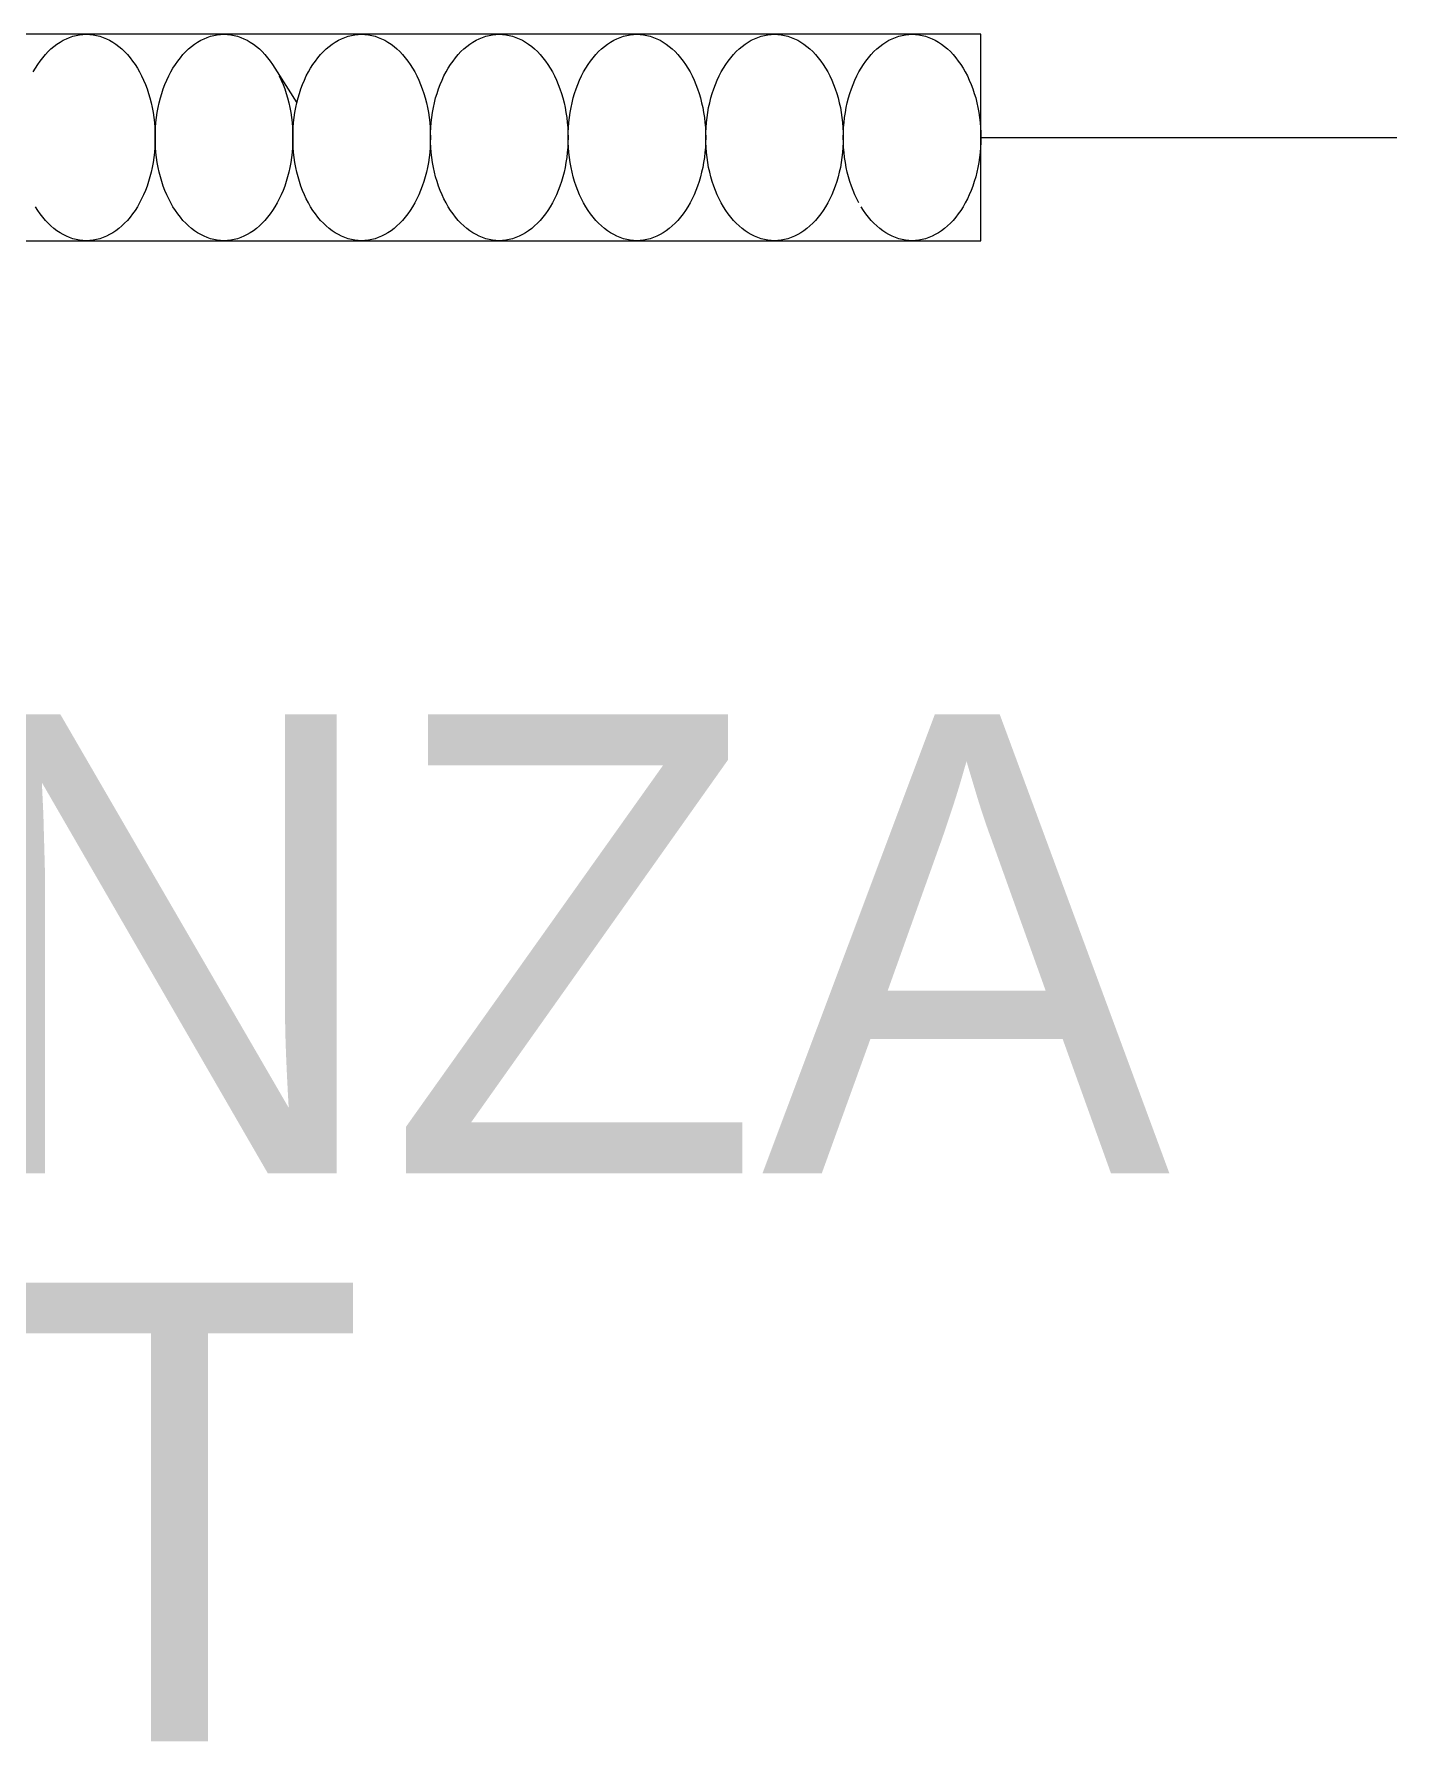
# Model space of a CAD drawing. Extents: x -1.79 to 0, y -1.3 to 1.85.
# Drawn here: x -0.594 to 0, y -0.702 to 0.045 of the extents above; entities that cross this region are included whole.
import ezdxf
from ezdxf.enums import TextEntityAlignment as Align

# ---------------------------------------------------------------- set-up
doc = ezdxf.new("R2010")
doc.units = 0
doc.layers.get('0').update_dxf_attribs({"linetype": 'CONTINUOUS'})

msp = doc.modelspace()

# ---------------------------------------------------------------- linework, layer by layer
for p, q in [((-0.54128, 0.045), (-0.87128, 0.045)), ((-0.57422, 0.04478), (-0.57275, 0.04495)), ((-0.57275, 0.04495), (-0.57128, 0.045)), ((-0.57128, 0.045), (-0.56981, 0.04495)), ((-0.56981, 0.04495), (-0.56834, 0.04478)), ((-0.51128, 0.045), (-0.54128, 0.045)), ((-0.51422, 0.04478), (-0.51275, 0.04495)), ((-0.51275, 0.04495), (-0.51128, 0.045)), ((-0.18128, 0.045), (-0.51128, 0.045)), ((-0.51128, 0.045), (-0.50981, 0.04495)), ((-0.50981, 0.04495), (-0.50834, 0.04478)), ((-0.45422, 0.04478), (-0.45275, 0.04495)), ((-0.45275, 0.04495), (-0.45128, 0.045)), ((-0.45128, 0.045), (-0.44981, 0.04495)), ((-0.44981, 0.04495), (-0.44834, 0.04478)), ((-0.39422, 0.04478), (-0.39275, 0.04495)), ((-0.39275, 0.04495), (-0.39128, 0.045)), ((-0.39128, 0.045), (-0.38981, 0.04495)), ((-0.38981, 0.04495), (-0.38834, 0.04478)), ((-0.33422, 0.04478), (-0.33275, 0.04495)), ((-0.33275, 0.04495), (-0.33128, 0.045)), ((-0.33128, 0.045), (-0.32981, 0.04495)), ((-0.32981, 0.04495), (-0.32834, 0.04478)), ((-0.27422, 0.04478), (-0.27275, 0.04495)), ((-0.27275, 0.04495), (-0.27128, 0.045)), ((-0.27128, 0.045), (-0.26981, 0.04495)), ((-0.26981, 0.04495), (-0.26834, 0.04478)), ((-0.21422, 0.04478), (-0.21275, 0.04495)), ((-0.21275, 0.04495), (-0.21128, 0.045)), ((-0.21128, 0.045), (-0.20981, 0.04495)), ((-0.20981, 0.04495), (-0.20834, 0.04478)), ((-0.18128, -0.045), (-0.18128, 0.045)), ((-0.58915, 0.03614), (-0.58795, 0.03742)), ((-0.58795, 0.03742), (-0.5867, 0.0386)), ((-0.5867, 0.0386), (-0.58542, 0.03969)), ((-0.58542, 0.03969), (-0.58411, 0.04068)), ((-0.58411, 0.04068), (-0.58276, 0.04157)), ((-0.58276, 0.04157), (-0.58139, 0.04237)), ((-0.58139, 0.04237), (-0.57999, 0.04306)), ((-0.57999, 0.04306), (-0.57857, 0.04365)), ((-0.57857, 0.04365), (-0.57713, 0.04414)), ((-0.57713, 0.04414), (-0.57568, 0.04451)), ((-0.57568, 0.04451), (-0.57422, 0.04478)), ((-0.56834, 0.04478), (-0.56688, 0.04451)), ((-0.56688, 0.04451), (-0.56543, 0.04414)), ((-0.56543, 0.04414), (-0.56399, 0.04365)), ((-0.56399, 0.04365), (-0.56257, 0.04306)), ((-0.56257, 0.04306), (-0.56117, 0.04237)), ((-0.56117, 0.04237), (-0.5598, 0.04157)), ((-0.5598, 0.04157), (-0.55845, 0.04068)), ((-0.55845, 0.04068), (-0.55714, 0.03969)), ((-0.55714, 0.03969), (-0.55586, 0.0386)), ((-0.55586, 0.0386), (-0.55461, 0.03742)), ((-0.55461, 0.03742), (-0.55341, 0.03614)), ((-0.52915, 0.03614), (-0.52795, 0.03742)), ((-0.52795, 0.03742), (-0.5267, 0.0386)), ((-0.5267, 0.0386), (-0.52542, 0.03969)), ((-0.52542, 0.03969), (-0.52411, 0.04068)), ((-0.52411, 0.04068), (-0.52276, 0.04157)), ((-0.52276, 0.04157), (-0.52139, 0.04237)), ((-0.52139, 0.04237), (-0.51999, 0.04306)), ((-0.51999, 0.04306), (-0.51857, 0.04365)), ((-0.51857, 0.04365), (-0.51713, 0.04414)), ((-0.51713, 0.04414), (-0.51568, 0.04451)), ((-0.51568, 0.04451), (-0.51422, 0.04478)), ((-0.50834, 0.04478), (-0.50688, 0.04451)), ((-0.50688, 0.04451), (-0.50543, 0.04414)), ((-0.50543, 0.04414), (-0.50399, 0.04365)), ((-0.50399, 0.04365), (-0.50257, 0.04306)), ((-0.50257, 0.04306), (-0.50117, 0.04237)), ((-0.50117, 0.04237), (-0.4998, 0.04157)), ((-0.4998, 0.04157), (-0.49845, 0.04068)), ((-0.49845, 0.04068), (-0.49714, 0.03969)), ((-0.49714, 0.03969), (-0.49586, 0.0386)), ((-0.49586, 0.0386), (-0.49461, 0.03742)), ((-0.49461, 0.03742), (-0.49341, 0.03614)), ((-0.46915, 0.03614), (-0.46795, 0.03742)), ((-0.46795, 0.03742), (-0.4667, 0.0386)), ((-0.4667, 0.0386), (-0.46542, 0.03969)), ((-0.46542, 0.03969), (-0.46411, 0.04068)), ((-0.46411, 0.04068), (-0.46276, 0.04157)), ((-0.46276, 0.04157), (-0.46139, 0.04237)), ((-0.46139, 0.04237), (-0.45999, 0.04306)), ((-0.45999, 0.04306), (-0.45857, 0.04365)), ((-0.45857, 0.04365), (-0.45713, 0.04414)), ((-0.45713, 0.04414), (-0.45568, 0.04451)), ((-0.45568, 0.04451), (-0.45422, 0.04478)), ((-0.44834, 0.04478), (-0.44688, 0.04451)), ((-0.44688, 0.04451), (-0.44543, 0.04414)), ((-0.44543, 0.04414), (-0.44399, 0.04365)), ((-0.44399, 0.04365), (-0.44257, 0.04306)), ((-0.44257, 0.04306), (-0.44117, 0.04237)), ((-0.44117, 0.04237), (-0.4398, 0.04157)), ((-0.4398, 0.04157), (-0.43845, 0.04068)), ((-0.43845, 0.04068), (-0.43714, 0.03969)), ((-0.43714, 0.03969), (-0.43586, 0.0386)), ((-0.43586, 0.0386), (-0.43461, 0.03742)), ((-0.43461, 0.03742), (-0.43341, 0.03614)), ((-0.40915, 0.03614), (-0.40795, 0.03742)), ((-0.40795, 0.03742), (-0.4067, 0.0386)), ((-0.4067, 0.0386), (-0.40542, 0.03969)), ((-0.40542, 0.03969), (-0.40411, 0.04068)), ((-0.40411, 0.04068), (-0.40276, 0.04157)), ((-0.40276, 0.04157), (-0.40139, 0.04237)), ((-0.40139, 0.04237), (-0.39999, 0.04306)), ((-0.39999, 0.04306), (-0.39857, 0.04365)), ((-0.39857, 0.04365), (-0.39713, 0.04414)), ((-0.39713, 0.04414), (-0.39568, 0.04451)), ((-0.39568, 0.04451), (-0.39422, 0.04478)), ((-0.38834, 0.04478), (-0.38688, 0.04451)), ((-0.38688, 0.04451), (-0.38543, 0.04414)), ((-0.38543, 0.04414), (-0.38399, 0.04365)), ((-0.38399, 0.04365), (-0.38257, 0.04306)), ((-0.38257, 0.04306), (-0.38117, 0.04237)), ((-0.38117, 0.04237), (-0.3798, 0.04157)), ((-0.3798, 0.04157), (-0.37845, 0.04068)), ((-0.37845, 0.04068), (-0.37714, 0.03969)), ((-0.37714, 0.03969), (-0.37586, 0.0386)), ((-0.37586, 0.0386), (-0.37461, 0.03742)), ((-0.37461, 0.03742), (-0.37341, 0.03614)), ((-0.34915, 0.03614), (-0.34795, 0.03742)), ((-0.34795, 0.03742), (-0.3467, 0.0386)), ((-0.3467, 0.0386), (-0.34542, 0.03969)), ((-0.34542, 0.03969), (-0.34411, 0.04068)), ((-0.34411, 0.04068), (-0.34276, 0.04157)), ((-0.34276, 0.04157), (-0.34139, 0.04237)), ((-0.34139, 0.04237), (-0.33999, 0.04306)), ((-0.33999, 0.04306), (-0.33857, 0.04365)), ((-0.33857, 0.04365), (-0.33713, 0.04414)), ((-0.33713, 0.04414), (-0.33568, 0.04451)), ((-0.33568, 0.04451), (-0.33422, 0.04478)), ((-0.32834, 0.04478), (-0.32688, 0.04451)), ((-0.32688, 0.04451), (-0.32543, 0.04414)), ((-0.32543, 0.04414), (-0.32399, 0.04365)), ((-0.32399, 0.04365), (-0.32257, 0.04306)), ((-0.32257, 0.04306), (-0.32117, 0.04237)), ((-0.32117, 0.04237), (-0.3198, 0.04157)), ((-0.3198, 0.04157), (-0.31845, 0.04068)), ((-0.31845, 0.04068), (-0.31714, 0.03969)), ((-0.31714, 0.03969), (-0.31586, 0.0386)), ((-0.31586, 0.0386), (-0.31461, 0.03742)), ((-0.31461, 0.03742), (-0.31341, 0.03614)), ((-0.28915, 0.03614), (-0.28795, 0.03742)), ((-0.28795, 0.03742), (-0.2867, 0.0386)), ((-0.2867, 0.0386), (-0.28542, 0.03969)), ((-0.28542, 0.03969), (-0.28411, 0.04068)), ((-0.28411, 0.04068), (-0.28276, 0.04157)), ((-0.28276, 0.04157), (-0.28139, 0.04237)), ((-0.28139, 0.04237), (-0.27999, 0.04306)), ((-0.27999, 0.04306), (-0.27857, 0.04365)), ((-0.27857, 0.04365), (-0.27713, 0.04414)), ((-0.27713, 0.04414), (-0.27568, 0.04451)), ((-0.27568, 0.04451), (-0.27422, 0.04478)), ((-0.26834, 0.04478), (-0.26688, 0.04451)), ((-0.26688, 0.04451), (-0.26543, 0.04414)), ((-0.26543, 0.04414), (-0.26399, 0.04365)), ((-0.26399, 0.04365), (-0.26257, 0.04306)), ((-0.26257, 0.04306), (-0.26117, 0.04237)), ((-0.26117, 0.04237), (-0.2598, 0.04157)), ((-0.2598, 0.04157), (-0.25845, 0.04068)), ((-0.25845, 0.04068), (-0.25714, 0.03969)), ((-0.25714, 0.03969), (-0.25586, 0.0386)), ((-0.25586, 0.0386), (-0.25461, 0.03742)), ((-0.25461, 0.03742), (-0.25341, 0.03614)), ((-0.22915, 0.03614), (-0.22795, 0.03742)), ((-0.22795, 0.03742), (-0.2267, 0.0386)), ((-0.2267, 0.0386), (-0.22542, 0.03969)), ((-0.22542, 0.03969), (-0.22411, 0.04068)), ((-0.22411, 0.04068), (-0.22276, 0.04157)), ((-0.22276, 0.04157), (-0.22139, 0.04237)), ((-0.22139, 0.04237), (-0.21999, 0.04306)), ((-0.21999, 0.04306), (-0.21857, 0.04365)), ((-0.21857, 0.04365), (-0.21713, 0.04414)), ((-0.21713, 0.04414), (-0.21568, 0.04451)), ((-0.21568, 0.04451), (-0.21422, 0.04478)), ((-0.20834, 0.04478), (-0.20688, 0.04451)), ((-0.20688, 0.04451), (-0.20543, 0.04414)), ((-0.20543, 0.04414), (-0.20399, 0.04365)), ((-0.20399, 0.04365), (-0.20257, 0.04306)), ((-0.20257, 0.04306), (-0.20117, 0.04237)), ((-0.20117, 0.04237), (-0.1998, 0.04157)), ((-0.1998, 0.04157), (-0.19845, 0.04068)), ((-0.19845, 0.04068), (-0.19714, 0.03969)), ((-0.19714, 0.03969), (-0.19586, 0.0386)), ((-0.19586, 0.0386), (-0.19461, 0.03742)), ((-0.19461, 0.03742), (-0.19341, 0.03614)), ((-0.59447, 0.02855), (-0.59351, 0.03022)), ((-0.59351, 0.03022), (-0.59249, 0.03182)), ((-0.59249, 0.03182), (-0.59143, 0.03334)), ((-0.59143, 0.03334), (-0.59031, 0.03479)), ((-0.59031, 0.03479), (-0.58915, 0.03614)), ((-0.55341, 0.03614), (-0.55225, 0.03479)), ((-0.55225, 0.03479), (-0.55113, 0.03334)), ((-0.55113, 0.03334), (-0.55007, 0.03182)), ((-0.55007, 0.03182), (-0.54905, 0.03022)), ((-0.54905, 0.03022), (-0.54809, 0.02855)), ((-0.53447, 0.02855), (-0.53351, 0.03022)), ((-0.53351, 0.03022), (-0.53249, 0.03182)), ((-0.53249, 0.03182), (-0.53143, 0.03334)), ((-0.53143, 0.03334), (-0.53031, 0.03479)), ((-0.53031, 0.03479), (-0.52915, 0.03614)), ((-0.49341, 0.03614), (-0.49225, 0.03479)), ((-0.49225, 0.03479), (-0.49113, 0.03334)), ((-0.49113, 0.03334), (-0.49007, 0.03182)), ((-0.49007, 0.03182), (-0.48905, 0.03022)), ((-0.48905, 0.03022), (-0.48809, 0.02855)), ((-0.47447, 0.02855), (-0.47351, 0.03022)), ((-0.47351, 0.03022), (-0.47249, 0.03182)), ((-0.47249, 0.03182), (-0.47143, 0.03334)), ((-0.47143, 0.03334), (-0.47031, 0.03479)), ((-0.47031, 0.03479), (-0.46915, 0.03614)), ((-0.43341, 0.03614), (-0.43225, 0.03479)), ((-0.43225, 0.03479), (-0.43113, 0.03334)), ((-0.43113, 0.03334), (-0.43007, 0.03182)), ((-0.43007, 0.03182), (-0.42905, 0.03022)), ((-0.42905, 0.03022), (-0.42809, 0.02855)), ((-0.41447, 0.02855), (-0.41351, 0.03022)), ((-0.41351, 0.03022), (-0.41249, 0.03182)), ((-0.41249, 0.03182), (-0.41143, 0.03334)), ((-0.41143, 0.03334), (-0.41031, 0.03479)), ((-0.41031, 0.03479), (-0.40915, 0.03614)), ((-0.37341, 0.03614), (-0.37225, 0.03479)), ((-0.37225, 0.03479), (-0.37113, 0.03334)), ((-0.37113, 0.03334), (-0.37007, 0.03182)), ((-0.37007, 0.03182), (-0.36905, 0.03022)), ((-0.36905, 0.03022), (-0.36809, 0.02855)), ((-0.35447, 0.02855), (-0.35351, 0.03022)), ((-0.35351, 0.03022), (-0.35249, 0.03182)), ((-0.35249, 0.03182), (-0.35143, 0.03334)), ((-0.35143, 0.03334), (-0.35031, 0.03479)), ((-0.35031, 0.03479), (-0.34915, 0.03614)), ((-0.31341, 0.03614), (-0.31225, 0.03479)), ((-0.31225, 0.03479), (-0.31113, 0.03334)), ((-0.31113, 0.03334), (-0.31007, 0.03182)), ((-0.31007, 0.03182), (-0.30905, 0.03022)), ((-0.30905, 0.03022), (-0.30809, 0.02855)), ((-0.29447, 0.02855), (-0.29351, 0.03022)), ((-0.29351, 0.03022), (-0.29249, 0.03182)), ((-0.29249, 0.03182), (-0.29143, 0.03334)), ((-0.29143, 0.03334), (-0.29031, 0.03479)), ((-0.29031, 0.03479), (-0.28915, 0.03614)), ((-0.25341, 0.03614), (-0.25225, 0.03479)), ((-0.25225, 0.03479), (-0.25113, 0.03334)), ((-0.25113, 0.03334), (-0.25007, 0.03182)), ((-0.25007, 0.03182), (-0.24905, 0.03022)), ((-0.24905, 0.03022), (-0.24809, 0.02855)), ((-0.23447, 0.02855), (-0.23351, 0.03022)), ((-0.23351, 0.03022), (-0.23249, 0.03182)), ((-0.23249, 0.03182), (-0.23143, 0.03334)), ((-0.23143, 0.03334), (-0.23031, 0.03479)), ((-0.23031, 0.03479), (-0.22915, 0.03614)), ((-0.19341, 0.03614), (-0.19225, 0.03479)), ((-0.19225, 0.03479), (-0.19113, 0.03334)), ((-0.19113, 0.03334), (-0.19007, 0.03182)), ((-0.19007, 0.03182), (-0.18905, 0.03022)), ((-0.18905, 0.03022), (-0.18809, 0.02855)), ((-0.54809, 0.02855), (-0.54718, 0.02681)), ((-0.54718, 0.02681), (-0.54634, 0.025)), ((-0.54634, 0.025), (-0.54555, 0.02313)), ((-0.54555, 0.02313), (-0.54482, 0.02121)), ((-0.53774, 0.02121), (-0.53701, 0.02313)), ((-0.53701, 0.02313), (-0.53622, 0.025)), ((-0.53622, 0.025), (-0.53538, 0.02681)), ((-0.53538, 0.02681), (-0.53447, 0.02855)), ((-0.48809, 0.02855), (-0.47953, 0.01516)), ((-0.48718, 0.02681), (-0.48634, 0.025)), ((-0.48634, 0.025), (-0.48555, 0.02313)), ((-0.48555, 0.02313), (-0.48482, 0.02121)), ((-0.47774, 0.02121), (-0.47701, 0.02313)), ((-0.47701, 0.02313), (-0.47622, 0.025)), ((-0.47622, 0.025), (-0.47538, 0.02681)), ((-0.47538, 0.02681), (-0.47447, 0.02855)), ((-0.42809, 0.02855), (-0.42718, 0.02681)), ((-0.42718, 0.02681), (-0.42634, 0.025)), ((-0.42634, 0.025), (-0.42555, 0.02313)), ((-0.42555, 0.02313), (-0.42482, 0.02121)), ((-0.41774, 0.02121), (-0.41701, 0.02313)), ((-0.41701, 0.02313), (-0.41622, 0.025)), ((-0.41622, 0.025), (-0.41538, 0.02681)), ((-0.41538, 0.02681), (-0.41447, 0.02855)), ((-0.36809, 0.02855), (-0.36718, 0.02681)), ((-0.36718, 0.02681), (-0.36634, 0.025)), ((-0.36634, 0.025), (-0.36555, 0.02313)), ((-0.36555, 0.02313), (-0.36482, 0.02121)), ((-0.35774, 0.02121), (-0.35701, 0.02313)), ((-0.35701, 0.02313), (-0.35622, 0.025)), ((-0.35622, 0.025), (-0.35538, 0.02681)), ((-0.35538, 0.02681), (-0.35447, 0.02855)), ((-0.30809, 0.02855), (-0.30718, 0.02681)), ((-0.30718, 0.02681), (-0.30634, 0.025)), ((-0.30634, 0.025), (-0.30555, 0.02313)), ((-0.30555, 0.02313), (-0.30482, 0.02121)), ((-0.29774, 0.02121), (-0.29701, 0.02313)), ((-0.29701, 0.02313), (-0.29622, 0.025)), ((-0.29622, 0.025), (-0.29538, 0.02681)), ((-0.29538, 0.02681), (-0.29447, 0.02855)), ((-0.24809, 0.02855), (-0.24718, 0.02681)), ((-0.24718, 0.02681), (-0.24634, 0.025)), ((-0.24634, 0.025), (-0.24555, 0.02313)), ((-0.24555, 0.02313), (-0.24482, 0.02121)), ((-0.23774, 0.02121), (-0.23701, 0.02313)), ((-0.23701, 0.02313), (-0.23622, 0.025)), ((-0.23622, 0.025), (-0.23538, 0.02681)), ((-0.23538, 0.02681), (-0.23447, 0.02855)), ((-0.18809, 0.02855), (-0.18718, 0.02681)), ((-0.18718, 0.02681), (-0.18634, 0.025)), ((-0.18634, 0.025), (-0.18555, 0.02313)), ((-0.18555, 0.02313), (-0.18482, 0.02121)), ((-0.54482, 0.02121), (-0.54416, 0.01924)), ((-0.54416, 0.01924), (-0.54356, 0.01722)), ((-0.54356, 0.01722), (-0.54303, 0.01516)), ((-0.54303, 0.01516), (-0.54257, 0.01306)), ((-0.53999, 0.01306), (-0.53953, 0.01516)), ((-0.53953, 0.01516), (-0.539, 0.01722)), ((-0.539, 0.01722), (-0.5384, 0.01924)), ((-0.5384, 0.01924), (-0.53774, 0.02121)), ((-0.48482, 0.02121), (-0.48416, 0.01924)), ((-0.48416, 0.01924), (-0.48356, 0.01722)), ((-0.48356, 0.01722), (-0.48303, 0.01516)), ((-0.48303, 0.01516), (-0.48257, 0.01306)), ((-0.47999, 0.01306), (-0.47953, 0.01516)), ((-0.47953, 0.01516), (-0.479, 0.01722)), ((-0.479, 0.01722), (-0.4784, 0.01924)), ((-0.4784, 0.01924), (-0.47774, 0.02121)), ((-0.42482, 0.02121), (-0.42416, 0.01924)), ((-0.42416, 0.01924), (-0.42356, 0.01722)), ((-0.42356, 0.01722), (-0.42303, 0.01516)), ((-0.42303, 0.01516), (-0.42257, 0.01306)), ((-0.41999, 0.01306), (-0.41953, 0.01516)), ((-0.41953, 0.01516), (-0.419, 0.01722)), ((-0.419, 0.01722), (-0.4184, 0.01924)), ((-0.4184, 0.01924), (-0.41774, 0.02121)), ((-0.36482, 0.02121), (-0.36416, 0.01924)), ((-0.36416, 0.01924), (-0.36356, 0.01722)), ((-0.36356, 0.01722), (-0.36303, 0.01516)), ((-0.36303, 0.01516), (-0.36257, 0.01306)), ((-0.35999, 0.01306), (-0.35953, 0.01516)), ((-0.35953, 0.01516), (-0.359, 0.01722)), ((-0.359, 0.01722), (-0.3584, 0.01924)), ((-0.3584, 0.01924), (-0.35774, 0.02121)), ((-0.30482, 0.02121), (-0.30416, 0.01924)), ((-0.30416, 0.01924), (-0.30356, 0.01722)), ((-0.30356, 0.01722), (-0.30303, 0.01516)), ((-0.30303, 0.01516), (-0.30257, 0.01306)), ((-0.29999, 0.01306), (-0.29953, 0.01516)), ((-0.29953, 0.01516), (-0.299, 0.01722)), ((-0.299, 0.01722), (-0.2984, 0.01924)), ((-0.2984, 0.01924), (-0.29774, 0.02121)), ((-0.24482, 0.02121), (-0.24416, 0.01924)), ((-0.24416, 0.01924), (-0.24356, 0.01722)), ((-0.24356, 0.01722), (-0.24303, 0.01516)), ((-0.24303, 0.01516), (-0.24257, 0.01306)), ((-0.23999, 0.01306), (-0.23953, 0.01516)), ((-0.23953, 0.01516), (-0.239, 0.01722)), ((-0.239, 0.01722), (-0.2384, 0.01924)), ((-0.2384, 0.01924), (-0.23774, 0.02121)), ((-0.18482, 0.02121), (-0.18416, 0.01924)), ((-0.18416, 0.01924), (-0.18356, 0.01722)), ((-0.18356, 0.01722), (-0.18303, 0.01516)), ((-0.18303, 0.01516), (-0.18257, 0.01306)), ((-0.54257, 0.01306), (-0.54218, 0.01093)), ((-0.54218, 0.01093), (-0.54186, 0.00878)), ((-0.54186, 0.00878), (-0.5416, 0.0066)), ((-0.54095, 0.0066), (-0.5407, 0.00878)), ((-0.5407, 0.00878), (-0.54038, 0.01093)), ((-0.54038, 0.01093), (-0.53999, 0.01306)), ((-0.48257, 0.01306), (-0.48218, 0.01093)), ((-0.48218, 0.01093), (-0.48186, 0.00878)), ((-0.48186, 0.00878), (-0.4816, 0.0066)), ((-0.48095, 0.0066), (-0.4807, 0.00878)), ((-0.4807, 0.00878), (-0.48038, 0.01093)), ((-0.48038, 0.01093), (-0.47999, 0.01306)), ((-0.42257, 0.01306), (-0.42218, 0.01093)), ((-0.42218, 0.01093), (-0.42186, 0.00878)), ((-0.42186, 0.00878), (-0.4216, 0.0066)), ((-0.42095, 0.0066), (-0.4207, 0.00878)), ((-0.4207, 0.00878), (-0.42038, 0.01093)), ((-0.42038, 0.01093), (-0.41999, 0.01306)), ((-0.36257, 0.01306), (-0.36218, 0.01093)), ((-0.36218, 0.01093), (-0.36186, 0.00878)), ((-0.36186, 0.00878), (-0.3616, 0.0066)), ((-0.36095, 0.0066), (-0.3607, 0.00878)), ((-0.3607, 0.00878), (-0.36038, 0.01093)), ((-0.36038, 0.01093), (-0.35999, 0.01306)), ((-0.30257, 0.01306), (-0.30218, 0.01093)), ((-0.30218, 0.01093), (-0.30186, 0.00878)), ((-0.30186, 0.00878), (-0.3016, 0.0066)), ((-0.30095, 0.0066), (-0.3007, 0.00878)), ((-0.3007, 0.00878), (-0.30038, 0.01093)), ((-0.30038, 0.01093), (-0.29999, 0.01306)), ((-0.24257, 0.01306), (-0.24218, 0.01093)), ((-0.24218, 0.01093), (-0.24186, 0.00878)), ((-0.24186, 0.00878), (-0.2416, 0.0066)), ((-0.24095, 0.0066), (-0.2407, 0.00878)), ((-0.2407, 0.00878), (-0.24038, 0.01093)), ((-0.24038, 0.01093), (-0.23999, 0.01306)), ((-0.18257, 0.01306), (-0.18218, 0.01093)), ((-0.18218, 0.01093), (-0.18186, 0.00878)), ((-0.18186, 0.00878), (-0.1816, 0.0066)), ((-0.5416, 0.0066), (-0.54142, 0.00441)), ((-0.54142, 0.00441), (-0.54132, 0.00221)), ((-0.54132, 0.00221), (-0.54128, 0)), ((-0.54128, 0), (-0.54132, -0.00221)), ((-0.54128, 0), (-0.54124, 0.00221)), ((-0.54124, -0.00221), (-0.54128, 0)), ((-0.54124, 0.00221), (-0.54113, 0.00441)), ((-0.54113, 0.00441), (-0.54095, 0.0066)), ((-0.4816, 0.0066), (-0.48142, 0.00441)), ((-0.48142, 0.00441), (-0.48132, 0.00221)), ((-0.48132, 0.00221), (-0.48128, 0)), ((-0.48128, 0), (-0.48132, -0.00221)), ((-0.48128, 0), (-0.48124, 0.00221)), ((-0.48124, -0.00221), (-0.48128, 0)), ((-0.48124, 0.00221), (-0.48113, 0.00441)), ((-0.48113, 0.00441), (-0.48095, 0.0066)), ((-0.4216, 0.0066), (-0.42142, 0.00441)), ((-0.42142, 0.00441), (-0.42132, 0.00221)), ((-0.42132, 0.00221), (-0.42128, 0)), ((-0.42128, 0), (-0.42132, -0.00221)), ((-0.42128, 0), (-0.42124, 0.00221)), ((-0.42124, -0.00221), (-0.42128, 0)), ((-0.42124, 0.00221), (-0.42113, 0.00441)), ((-0.42113, 0.00441), (-0.42095, 0.0066)), ((-0.3616, 0.0066), (-0.36142, 0.00441)), ((-0.36142, 0.00441), (-0.36132, 0.00221)), ((-0.36132, 0.00221), (-0.36128, 0)), ((-0.36128, 0), (-0.36132, -0.00221)), ((-0.36128, 0), (-0.36124, 0.00221)), ((-0.36124, -0.00221), (-0.36128, 0)), ((-0.36124, 0.00221), (-0.36113, 0.00441)), ((-0.36113, 0.00441), (-0.36095, 0.0066)), ((-0.3016, 0.0066), (-0.30142, 0.00441)), ((-0.30142, 0.00441), (-0.30132, 0.00221)), ((-0.30132, 0.00221), (-0.30128, 0)), ((-0.30128, 0), (-0.30132, -0.00221)), ((-0.30128, 0), (-0.30124, 0.00221)), ((-0.30124, -0.00221), (-0.30128, 0)), ((-0.30124, 0.00221), (-0.30113, 0.00441)), ((-0.30113, 0.00441), (-0.30095, 0.0066)), ((-0.2416, 0.0066), (-0.24142, 0.00441)), ((-0.24142, 0.00441), (-0.24132, 0.00221)), ((-0.24132, 0.00221), (-0.24128, 0)), ((-0.24128, 0), (-0.24132, -0.00221)), ((-0.24128, 0), (-0.24124, 0.00221)), ((-0.24124, -0.00221), (-0.24128, 0)), ((-0.24124, 0.00221), (-0.24113, 0.00441)), ((-0.24113, 0.00441), (-0.24095, 0.0066)), ((-0.1816, 0.0066), (-0.18142, 0.00441)), ((-0.18142, 0.00441), (-0.18132, 0.00221)), ((-0.18132, 0.00221), (-0.18128, 0)), ((-0.18128, 0), (-0.18132, -0.00221)), ((-0.18128, 0), (0, 0)), ((-0.5416, -0.0066), (-0.54186, -0.00878)), ((-0.54142, -0.00441), (-0.5416, -0.0066)), ((-0.54132, -0.00221), (-0.54142, -0.00441)), ((-0.54113, -0.00441), (-0.54124, -0.00221)), ((-0.54095, -0.0066), (-0.54113, -0.00441)), ((-0.5407, -0.00878), (-0.54095, -0.0066)), ((-0.4816, -0.0066), (-0.48186, -0.00878)), ((-0.48142, -0.00441), (-0.4816, -0.0066)), ((-0.48132, -0.00221), (-0.48142, -0.00441)), ((-0.48113, -0.00441), (-0.48124, -0.00221)), ((-0.48095, -0.0066), (-0.48113, -0.00441)), ((-0.4807, -0.00878), (-0.48095, -0.0066)), ((-0.4216, -0.0066), (-0.42186, -0.00878)), ((-0.42142, -0.00441), (-0.4216, -0.0066)), ((-0.42132, -0.00221), (-0.42142, -0.00441)), ((-0.42113, -0.00441), (-0.42124, -0.00221)), ((-0.42095, -0.0066), (-0.42113, -0.00441)), ((-0.4207, -0.00878), (-0.42095, -0.0066)), ((-0.3616, -0.0066), (-0.36186, -0.00878)), ((-0.36142, -0.00441), (-0.3616, -0.0066)), ((-0.36132, -0.00221), (-0.36142, -0.00441)), ((-0.36113, -0.00441), (-0.36124, -0.00221)), ((-0.36095, -0.0066), (-0.36113, -0.00441)), ((-0.3607, -0.00878), (-0.36095, -0.0066)), ((-0.3016, -0.0066), (-0.30186, -0.00878)), ((-0.30142, -0.00441), (-0.3016, -0.0066)), ((-0.30132, -0.00221), (-0.30142, -0.00441)), ((-0.30113, -0.00441), (-0.30124, -0.00221)), ((-0.30095, -0.0066), (-0.30113, -0.00441)), ((-0.3007, -0.00878), (-0.30095, -0.0066)), ((-0.2416, -0.0066), (-0.24186, -0.00878)), ((-0.24142, -0.00441), (-0.2416, -0.0066)), ((-0.24132, -0.00221), (-0.24142, -0.00441)), ((-0.24113, -0.00441), (-0.24124, -0.00221)), ((-0.24095, -0.0066), (-0.24113, -0.00441)), ((-0.2407, -0.00878), (-0.24095, -0.0066)), ((-0.1816, -0.0066), (-0.18186, -0.00878)), ((-0.18142, -0.00441), (-0.1816, -0.0066)), ((-0.18132, -0.00221), (-0.18142, -0.00441)), ((-0.54257, -0.01306), (-0.54303, -0.01516)), ((-0.54218, -0.01093), (-0.54257, -0.01306)), ((-0.54186, -0.00878), (-0.54218, -0.01093)), ((-0.54038, -0.01093), (-0.5407, -0.00878)), ((-0.53999, -0.01306), (-0.54038, -0.01093)), ((-0.53953, -0.01516), (-0.53999, -0.01306)), ((-0.48257, -0.01306), (-0.48303, -0.01516)), ((-0.48218, -0.01093), (-0.48257, -0.01306)), ((-0.48186, -0.00878), (-0.48218, -0.01093)), ((-0.48038, -0.01093), (-0.4807, -0.00878)), ((-0.47999, -0.01306), (-0.48038, -0.01093)), ((-0.47953, -0.01516), (-0.47999, -0.01306)), ((-0.42257, -0.01306), (-0.42303, -0.01516)), ((-0.42218, -0.01093), (-0.42257, -0.01306)), ((-0.42186, -0.00878), (-0.42218, -0.01093)), ((-0.42038, -0.01093), (-0.4207, -0.00878)), ((-0.41999, -0.01306), (-0.42038, -0.01093)), ((-0.41953, -0.01516), (-0.41999, -0.01306)), ((-0.36257, -0.01306), (-0.36303, -0.01516)), ((-0.36218, -0.01093), (-0.36257, -0.01306)), ((-0.36186, -0.00878), (-0.36218, -0.01093)), ((-0.36038, -0.01093), (-0.3607, -0.00878)), ((-0.35999, -0.01306), (-0.36038, -0.01093)), ((-0.35953, -0.01516), (-0.35999, -0.01306)), ((-0.30257, -0.01306), (-0.30303, -0.01516)), ((-0.30218, -0.01093), (-0.30257, -0.01306)), ((-0.30186, -0.00878), (-0.30218, -0.01093)), ((-0.30038, -0.01093), (-0.3007, -0.00878)), ((-0.29999, -0.01306), (-0.30038, -0.01093)), ((-0.29953, -0.01516), (-0.29999, -0.01306)), ((-0.24257, -0.01306), (-0.24303, -0.01516)), ((-0.24218, -0.01093), (-0.24257, -0.01306)), ((-0.24186, -0.00878), (-0.24218, -0.01093)), ((-0.24038, -0.01093), (-0.2407, -0.00878)), ((-0.23999, -0.01306), (-0.24038, -0.01093)), ((-0.23953, -0.01516), (-0.23999, -0.01306)), ((-0.18257, -0.01306), (-0.18303, -0.01516)), ((-0.18218, -0.01093), (-0.18257, -0.01306)), ((-0.18186, -0.00878), (-0.18218, -0.01093)), ((-0.54482, -0.02121), (-0.54555, -0.02313)), ((-0.54416, -0.01924), (-0.54482, -0.02121)), ((-0.54356, -0.01722), (-0.54416, -0.01924)), ((-0.54303, -0.01516), (-0.54356, -0.01722)), ((-0.539, -0.01722), (-0.53953, -0.01516)), ((-0.5384, -0.01924), (-0.539, -0.01722)), ((-0.53774, -0.02121), (-0.5384, -0.01924)), ((-0.53701, -0.02313), (-0.53774, -0.02121)), ((-0.48482, -0.02121), (-0.48555, -0.02313)), ((-0.48416, -0.01924), (-0.48482, -0.02121)), ((-0.48356, -0.01722), (-0.48416, -0.01924)), ((-0.48303, -0.01516), (-0.48356, -0.01722)), ((-0.479, -0.01722), (-0.47953, -0.01516)), ((-0.4784, -0.01924), (-0.479, -0.01722)), ((-0.47774, -0.02121), (-0.4784, -0.01924)), ((-0.47701, -0.02313), (-0.47774, -0.02121)), ((-0.42482, -0.02121), (-0.42555, -0.02313)), ((-0.42416, -0.01924), (-0.42482, -0.02121)), ((-0.42356, -0.01722), (-0.42416, -0.01924)), ((-0.42303, -0.01516), (-0.42356, -0.01722)), ((-0.419, -0.01722), (-0.41953, -0.01516)), ((-0.4184, -0.01924), (-0.419, -0.01722)), ((-0.41774, -0.02121), (-0.4184, -0.01924)), ((-0.41701, -0.02313), (-0.41774, -0.02121)), ((-0.36482, -0.02121), (-0.36555, -0.02313)), ((-0.36416, -0.01924), (-0.36482, -0.02121)), ((-0.36356, -0.01722), (-0.36416, -0.01924)), ((-0.36303, -0.01516), (-0.36356, -0.01722)), ((-0.359, -0.01722), (-0.35953, -0.01516)), ((-0.3584, -0.01924), (-0.359, -0.01722)), ((-0.35774, -0.02121), (-0.3584, -0.01924)), ((-0.35701, -0.02313), (-0.35774, -0.02121)), ((-0.30482, -0.02121), (-0.30555, -0.02313)), ((-0.30416, -0.01924), (-0.30482, -0.02121)), ((-0.30356, -0.01722), (-0.30416, -0.01924)), ((-0.30303, -0.01516), (-0.30356, -0.01722)), ((-0.299, -0.01722), (-0.29953, -0.01516)), ((-0.2984, -0.01924), (-0.299, -0.01722)), ((-0.29774, -0.02121), (-0.2984, -0.01924)), ((-0.29701, -0.02313), (-0.29774, -0.02121)), ((-0.24482, -0.02121), (-0.24555, -0.02313)), ((-0.24416, -0.01924), (-0.24482, -0.02121)), ((-0.24356, -0.01722), (-0.24416, -0.01924)), ((-0.24303, -0.01516), (-0.24356, -0.01722)), ((-0.239, -0.01722), (-0.23953, -0.01516)), ((-0.2384, -0.01924), (-0.239, -0.01722)), ((-0.23774, -0.02121), (-0.2384, -0.01924)), ((-0.23701, -0.02313), (-0.23774, -0.02121)), ((-0.18482, -0.02121), (-0.18555, -0.02313)), ((-0.18416, -0.01924), (-0.18482, -0.02121)), ((-0.18356, -0.01722), (-0.18416, -0.01924)), ((-0.18303, -0.01516), (-0.18356, -0.01722)), ((-0.54809, -0.02855), (-0.54905, -0.03022)), ((-0.54718, -0.02681), (-0.54809, -0.02855)), ((-0.54634, -0.025), (-0.54718, -0.02681)), ((-0.54555, -0.02313), (-0.54634, -0.025)), ((-0.53622, -0.025), (-0.53701, -0.02313)), ((-0.53538, -0.02681), (-0.53622, -0.025)), ((-0.53447, -0.02855), (-0.53538, -0.02681)), ((-0.53351, -0.03022), (-0.53447, -0.02855)), ((-0.48809, -0.02855), (-0.48905, -0.03022)), ((-0.48718, -0.02681), (-0.48809, -0.02855)), ((-0.48634, -0.025), (-0.48718, -0.02681)), ((-0.48555, -0.02313), (-0.48634, -0.025)), ((-0.47622, -0.025), (-0.47701, -0.02313)), ((-0.47538, -0.02681), (-0.47622, -0.025)), ((-0.47447, -0.02855), (-0.47538, -0.02681)), ((-0.47351, -0.03022), (-0.47447, -0.02855)), ((-0.42809, -0.02855), (-0.42905, -0.03022)), ((-0.42718, -0.02681), (-0.42809, -0.02855)), ((-0.42634, -0.025), (-0.42718, -0.02681)), ((-0.42555, -0.02313), (-0.42634, -0.025)), ((-0.41622, -0.025), (-0.41701, -0.02313)), ((-0.41538, -0.02681), (-0.41622, -0.025)), ((-0.41447, -0.02855), (-0.41538, -0.02681)), ((-0.41351, -0.03022), (-0.41447, -0.02855)), ((-0.36809, -0.02855), (-0.36905, -0.03022)), ((-0.36718, -0.02681), (-0.36809, -0.02855)), ((-0.36634, -0.025), (-0.36718, -0.02681)), ((-0.36555, -0.02313), (-0.36634, -0.025)), ((-0.35622, -0.025), (-0.35701, -0.02313)), ((-0.35538, -0.02681), (-0.35622, -0.025)), ((-0.35447, -0.02855), (-0.35538, -0.02681)), ((-0.35351, -0.03022), (-0.35447, -0.02855)), ((-0.30809, -0.02855), (-0.30905, -0.03022)), ((-0.30718, -0.02681), (-0.30809, -0.02855)), ((-0.30634, -0.025), (-0.30718, -0.02681)), ((-0.30555, -0.02313), (-0.30634, -0.025)), ((-0.29622, -0.025), (-0.29701, -0.02313)), ((-0.29538, -0.02681), (-0.29622, -0.025)), ((-0.29447, -0.02855), (-0.29538, -0.02681)), ((-0.29351, -0.03022), (-0.29447, -0.02855)), ((-0.24809, -0.02855), (-0.24905, -0.03022)), ((-0.24718, -0.02681), (-0.24809, -0.02855)), ((-0.24634, -0.025), (-0.24718, -0.02681)), ((-0.24555, -0.02313), (-0.24634, -0.025)), ((-0.23622, -0.025), (-0.23701, -0.02313)), ((-0.23538, -0.02681), (-0.23622, -0.025)), ((-0.23447, -0.02855), (-0.23538, -0.02681)), ((-0.18809, -0.02855), (-0.18905, -0.03022)), ((-0.18718, -0.02681), (-0.18809, -0.02855)), ((-0.18634, -0.025), (-0.18718, -0.02681)), ((-0.18555, -0.02313), (-0.18634, -0.025)), ((-0.59351, -0.03022), (-0.59351, -0.03022)), ((-0.59249, -0.03182), (-0.59351, -0.03022)), ((-0.59143, -0.03334), (-0.59249, -0.03182)), ((-0.59031, -0.03479), (-0.59143, -0.03334)), ((-0.58915, -0.03614), (-0.59031, -0.03479)), ((-0.58795, -0.03742), (-0.58915, -0.03614)), ((-0.55341, -0.03614), (-0.55461, -0.03742)), ((-0.55225, -0.03479), (-0.55341, -0.03614)), ((-0.55113, -0.03334), (-0.55225, -0.03479)), ((-0.55007, -0.03182), (-0.55113, -0.03334)), ((-0.54905, -0.03022), (-0.55007, -0.03182)), ((-0.53249, -0.03182), (-0.53351, -0.03022)), ((-0.53143, -0.03334), (-0.53249, -0.03182)), ((-0.53031, -0.03479), (-0.53143, -0.03334)), ((-0.52915, -0.03614), (-0.53031, -0.03479)), ((-0.52795, -0.03742), (-0.52915, -0.03614)), ((-0.49341, -0.03614), (-0.49461, -0.03742)), ((-0.49225, -0.03479), (-0.49341, -0.03614)), ((-0.49113, -0.03334), (-0.49225, -0.03479)), ((-0.49007, -0.03182), (-0.49113, -0.03334)), ((-0.48905, -0.03022), (-0.49007, -0.03182)), ((-0.47249, -0.03182), (-0.47351, -0.03022)), ((-0.47143, -0.03334), (-0.47249, -0.03182)), ((-0.47031, -0.03479), (-0.47143, -0.03334)), ((-0.46915, -0.03614), (-0.47031, -0.03479)), ((-0.46795, -0.03742), (-0.46915, -0.03614)), ((-0.43341, -0.03614), (-0.43461, -0.03742)), ((-0.43225, -0.03479), (-0.43341, -0.03614)), ((-0.43113, -0.03334), (-0.43225, -0.03479)), ((-0.43007, -0.03182), (-0.43113, -0.03334)), ((-0.42905, -0.03022), (-0.43007, -0.03182)), ((-0.41249, -0.03182), (-0.41351, -0.03022)), ((-0.41143, -0.03334), (-0.41249, -0.03182)), ((-0.41031, -0.03479), (-0.41143, -0.03334)), ((-0.40915, -0.03614), (-0.41031, -0.03479)), ((-0.40795, -0.03742), (-0.40915, -0.03614)), ((-0.37341, -0.03614), (-0.37461, -0.03742)), ((-0.37225, -0.03479), (-0.37341, -0.03614)), ((-0.37113, -0.03334), (-0.37225, -0.03479)), ((-0.37007, -0.03182), (-0.37113, -0.03334)), ((-0.36905, -0.03022), (-0.37007, -0.03182)), ((-0.35249, -0.03182), (-0.35351, -0.03022)), ((-0.35143, -0.03334), (-0.35249, -0.03182)), ((-0.35031, -0.03479), (-0.35143, -0.03334)), ((-0.34915, -0.03614), (-0.35031, -0.03479)), ((-0.34795, -0.03742), (-0.34915, -0.03614)), ((-0.31341, -0.03614), (-0.31461, -0.03742)), ((-0.31225, -0.03479), (-0.31341, -0.03614)), ((-0.31113, -0.03334), (-0.31225, -0.03479)), ((-0.31007, -0.03182), (-0.31113, -0.03334)), ((-0.30905, -0.03022), (-0.31007, -0.03182)), ((-0.29249, -0.03182), (-0.29351, -0.03022)), ((-0.29143, -0.03334), (-0.29249, -0.03182)), ((-0.29031, -0.03479), (-0.29143, -0.03334)), ((-0.28915, -0.03614), (-0.29031, -0.03479)), ((-0.28795, -0.03742), (-0.28915, -0.03614)), ((-0.25341, -0.03614), (-0.25461, -0.03742)), ((-0.25225, -0.03479), (-0.25341, -0.03614)), ((-0.25113, -0.03334), (-0.25225, -0.03479)), ((-0.25007, -0.03182), (-0.25113, -0.03334)), ((-0.24905, -0.03022), (-0.25007, -0.03182)), ((-0.23351, -0.03022), (-0.23351, -0.03022)), ((-0.23249, -0.03182), (-0.23351, -0.03022)), ((-0.23143, -0.03334), (-0.23249, -0.03182)), ((-0.23031, -0.03479), (-0.23143, -0.03334)), ((-0.22915, -0.03614), (-0.23031, -0.03479)), ((-0.22795, -0.03742), (-0.22915, -0.03614)), ((-0.19341, -0.03614), (-0.19461, -0.03742)), ((-0.19225, -0.03479), (-0.19341, -0.03614)), ((-0.19113, -0.03334), (-0.19225, -0.03479)), ((-0.19007, -0.03182), (-0.19113, -0.03334)), ((-0.18905, -0.03022), (-0.19007, -0.03182)), ((-0.5867, -0.0386), (-0.58795, -0.03742)), ((-0.58542, -0.03969), (-0.5867, -0.0386)), ((-0.58411, -0.04068), (-0.58542, -0.03969)), ((-0.58276, -0.04157), (-0.58411, -0.04068)), ((-0.58139, -0.04237), (-0.58276, -0.04157)), ((-0.57999, -0.04306), (-0.58139, -0.04237)), ((-0.57857, -0.04365), (-0.57999, -0.04306)), ((-0.57713, -0.04414), (-0.57857, -0.04365)), ((-0.57568, -0.04451), (-0.57713, -0.04414)), ((-0.57422, -0.04478), (-0.57568, -0.04451)), ((-0.57275, -0.04495), (-0.57422, -0.04478)), ((-0.56834, -0.04478), (-0.56981, -0.04495)), ((-0.56688, -0.04451), (-0.56834, -0.04478)), ((-0.56543, -0.04414), (-0.56688, -0.04451)), ((-0.56399, -0.04365), (-0.56543, -0.04414)), ((-0.56257, -0.04306), (-0.56399, -0.04365)), ((-0.56117, -0.04237), (-0.56257, -0.04306)), ((-0.5598, -0.04157), (-0.56117, -0.04237)), ((-0.55845, -0.04068), (-0.5598, -0.04157)), ((-0.55714, -0.03969), (-0.55845, -0.04068)), ((-0.55586, -0.0386), (-0.55714, -0.03969)), ((-0.55461, -0.03742), (-0.55586, -0.0386)), ((-0.5267, -0.0386), (-0.52795, -0.03742)), ((-0.52542, -0.03969), (-0.5267, -0.0386)), ((-0.52411, -0.04068), (-0.52542, -0.03969)), ((-0.52276, -0.04157), (-0.52411, -0.04068)), ((-0.52139, -0.04237), (-0.52276, -0.04157)), ((-0.51999, -0.04306), (-0.52139, -0.04237)), ((-0.51857, -0.04365), (-0.51999, -0.04306)), ((-0.51713, -0.04414), (-0.51857, -0.04365)), ((-0.51568, -0.04451), (-0.51713, -0.04414)), ((-0.51422, -0.04478), (-0.51568, -0.04451)), ((-0.51275, -0.04495), (-0.51422, -0.04478)), ((-0.50834, -0.04478), (-0.50981, -0.04495)), ((-0.50688, -0.04451), (-0.50834, -0.04478)), ((-0.50543, -0.04414), (-0.50688, -0.04451)), ((-0.50399, -0.04365), (-0.50543, -0.04414)), ((-0.50257, -0.04306), (-0.50399, -0.04365)), ((-0.50117, -0.04237), (-0.50257, -0.04306)), ((-0.4998, -0.04157), (-0.50117, -0.04237)), ((-0.49845, -0.04068), (-0.4998, -0.04157)), ((-0.49714, -0.03969), (-0.49845, -0.04068)), ((-0.49586, -0.0386), (-0.49714, -0.03969)), ((-0.49461, -0.03742), (-0.49586, -0.0386)), ((-0.4667, -0.0386), (-0.46795, -0.03742)), ((-0.46542, -0.03969), (-0.4667, -0.0386)), ((-0.46411, -0.04068), (-0.46542, -0.03969)), ((-0.46276, -0.04157), (-0.46411, -0.04068)), ((-0.46139, -0.04237), (-0.46276, -0.04157)), ((-0.45999, -0.04306), (-0.46139, -0.04237)), ((-0.45857, -0.04365), (-0.45999, -0.04306)), ((-0.45713, -0.04414), (-0.45857, -0.04365)), ((-0.45568, -0.04451), (-0.45713, -0.04414)), ((-0.45422, -0.04478), (-0.45568, -0.04451)), ((-0.45275, -0.04495), (-0.45422, -0.04478)), ((-0.44834, -0.04478), (-0.44981, -0.04495)), ((-0.44688, -0.04451), (-0.44834, -0.04478)), ((-0.44543, -0.04414), (-0.44688, -0.04451)), ((-0.44399, -0.04365), (-0.44543, -0.04414)), ((-0.44257, -0.04306), (-0.44399, -0.04365)), ((-0.44117, -0.04237), (-0.44257, -0.04306)), ((-0.4398, -0.04157), (-0.44117, -0.04237)), ((-0.43845, -0.04068), (-0.4398, -0.04157)), ((-0.43714, -0.03969), (-0.43845, -0.04068)), ((-0.43586, -0.0386), (-0.43714, -0.03969)), ((-0.43461, -0.03742), (-0.43586, -0.0386)), ((-0.4067, -0.0386), (-0.40795, -0.03742)), ((-0.40542, -0.03969), (-0.4067, -0.0386)), ((-0.40411, -0.04068), (-0.40542, -0.03969)), ((-0.40276, -0.04157), (-0.40411, -0.04068)), ((-0.40139, -0.04237), (-0.40276, -0.04157)), ((-0.39999, -0.04306), (-0.40139, -0.04237)), ((-0.39857, -0.04365), (-0.39999, -0.04306)), ((-0.39713, -0.04414), (-0.39857, -0.04365)), ((-0.39568, -0.04451), (-0.39713, -0.04414)), ((-0.39422, -0.04478), (-0.39568, -0.04451)), ((-0.39275, -0.04495), (-0.39422, -0.04478)), ((-0.38834, -0.04478), (-0.38981, -0.04495)), ((-0.38688, -0.04451), (-0.38834, -0.04478)), ((-0.38543, -0.04414), (-0.38688, -0.04451)), ((-0.38399, -0.04365), (-0.38543, -0.04414)), ((-0.38257, -0.04306), (-0.38399, -0.04365)), ((-0.38117, -0.04237), (-0.38257, -0.04306)), ((-0.3798, -0.04157), (-0.38117, -0.04237)), ((-0.37845, -0.04068), (-0.3798, -0.04157)), ((-0.37714, -0.03969), (-0.37845, -0.04068)), ((-0.37586, -0.0386), (-0.37714, -0.03969)), ((-0.37461, -0.03742), (-0.37586, -0.0386)), ((-0.3467, -0.0386), (-0.34795, -0.03742)), ((-0.34542, -0.03969), (-0.3467, -0.0386)), ((-0.34411, -0.04068), (-0.34542, -0.03969)), ((-0.34276, -0.04157), (-0.34411, -0.04068)), ((-0.34139, -0.04237), (-0.34276, -0.04157)), ((-0.33999, -0.04306), (-0.34139, -0.04237)), ((-0.33857, -0.04365), (-0.33999, -0.04306)), ((-0.33713, -0.04414), (-0.33857, -0.04365)), ((-0.33568, -0.04451), (-0.33713, -0.04414)), ((-0.33422, -0.04478), (-0.33568, -0.04451)), ((-0.33275, -0.04495), (-0.33422, -0.04478)), ((-0.32834, -0.04478), (-0.32981, -0.04495)), ((-0.32688, -0.04451), (-0.32834, -0.04478)), ((-0.32543, -0.04414), (-0.32688, -0.04451)), ((-0.32399, -0.04365), (-0.32543, -0.04414)), ((-0.32257, -0.04306), (-0.32399, -0.04365)), ((-0.32117, -0.04237), (-0.32257, -0.04306)), ((-0.3198, -0.04157), (-0.32117, -0.04237)), ((-0.31845, -0.04068), (-0.3198, -0.04157)), ((-0.31714, -0.03969), (-0.31845, -0.04068)), ((-0.31586, -0.0386), (-0.31714, -0.03969)), ((-0.31461, -0.03742), (-0.31586, -0.0386)), ((-0.2867, -0.0386), (-0.28795, -0.03742)), ((-0.28542, -0.03969), (-0.2867, -0.0386)), ((-0.28411, -0.04068), (-0.28542, -0.03969)), ((-0.28276, -0.04157), (-0.28411, -0.04068)), ((-0.28139, -0.04237), (-0.28276, -0.04157)), ((-0.27999, -0.04306), (-0.28139, -0.04237)), ((-0.27857, -0.04365), (-0.27999, -0.04306)), ((-0.27713, -0.04414), (-0.27857, -0.04365)), ((-0.27568, -0.04451), (-0.27713, -0.04414)), ((-0.27422, -0.04478), (-0.27568, -0.04451)), ((-0.27275, -0.04495), (-0.27422, -0.04478)), ((-0.26834, -0.04478), (-0.26981, -0.04495)), ((-0.26688, -0.04451), (-0.26834, -0.04478)), ((-0.26543, -0.04414), (-0.26688, -0.04451)), ((-0.26399, -0.04365), (-0.26543, -0.04414)), ((-0.26257, -0.04306), (-0.26399, -0.04365)), ((-0.26117, -0.04237), (-0.26257, -0.04306)), ((-0.2598, -0.04157), (-0.26117, -0.04237)), ((-0.25845, -0.04068), (-0.2598, -0.04157)), ((-0.25714, -0.03969), (-0.25845, -0.04068)), ((-0.25586, -0.0386), (-0.25714, -0.03969)), ((-0.25461, -0.03742), (-0.25586, -0.0386)), ((-0.2267, -0.0386), (-0.22795, -0.03742)), ((-0.22542, -0.03969), (-0.2267, -0.0386)), ((-0.22411, -0.04068), (-0.22542, -0.03969)), ((-0.22276, -0.04157), (-0.22411, -0.04068)), ((-0.22139, -0.04237), (-0.22276, -0.04157)), ((-0.21999, -0.04306), (-0.22139, -0.04237)), ((-0.21857, -0.04365), (-0.21999, -0.04306)), ((-0.21713, -0.04414), (-0.21857, -0.04365)), ((-0.21568, -0.04451), (-0.21713, -0.04414)), ((-0.21422, -0.04478), (-0.21568, -0.04451)), ((-0.21275, -0.04495), (-0.21422, -0.04478)), ((-0.20834, -0.04478), (-0.20981, -0.04495)), ((-0.20688, -0.04451), (-0.20834, -0.04478)), ((-0.20543, -0.04414), (-0.20688, -0.04451)), ((-0.20399, -0.04365), (-0.20543, -0.04414)), ((-0.20257, -0.04306), (-0.20399, -0.04365)), ((-0.20117, -0.04237), (-0.20257, -0.04306)), ((-0.1998, -0.04157), (-0.20117, -0.04237)), ((-0.19845, -0.04068), (-0.1998, -0.04157)), ((-0.19714, -0.03969), (-0.19845, -0.04068)), ((-0.19586, -0.0386), (-0.19714, -0.03969)), ((-0.19461, -0.03742), (-0.19586, -0.0386)), ((-0.87128, -0.045), (-0.54128, -0.045)), ((-0.57128, -0.045), (-0.57275, -0.04495)), ((-0.56981, -0.04495), (-0.57128, -0.045)), ((-0.54128, -0.045), (-0.51128, -0.045)), ((-0.51128, -0.045), (-0.51275, -0.04495)), ((-0.50981, -0.04495), (-0.51128, -0.045)), ((-0.51128, -0.045), (-0.18128, -0.045)), ((-0.45128, -0.045), (-0.45275, -0.04495)), ((-0.44981, -0.04495), (-0.45128, -0.045)), ((-0.39128, -0.045), (-0.39275, -0.04495)), ((-0.38981, -0.04495), (-0.39128, -0.045)), ((-0.33128, -0.045), (-0.33275, -0.04495)), ((-0.32981, -0.04495), (-0.33128, -0.045)), ((-0.27128, -0.045), (-0.27275, -0.04495)), ((-0.26981, -0.04495), (-0.27128, -0.045)), ((-0.21128, -0.045), (-0.21275, -0.04495)), ((-0.20981, -0.04495), (-0.21128, -0.045))]:
    msp.add_line(p, q)

# ---------------------------------------------------------------- texts
at = {"color": 7, "linetype": 'CONTINUOUS', "flags": 9}
msp.add_attdef('POTENZA', text='*POTENZA*', height=0.2, dxfattribs=at).set_placement((-0.09862, -0.4516), align=Align.RIGHT)
msp.add_attdef('PORT', text='*PORT*', height=0.2, dxfattribs=at).set_placement((-0.82039, -0.69929), align=Align.CENTER)

doc.saveas('drawing.dxf')
